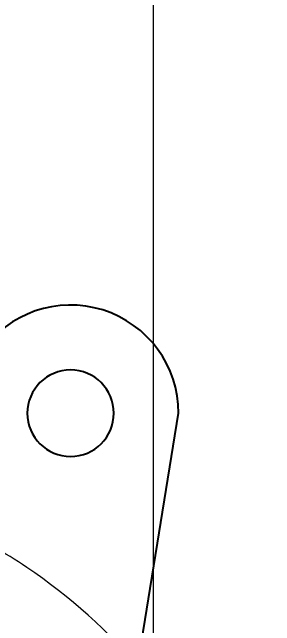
# Model space of a CAD drawing. Header units: millimetres. Extents: x -46397 to 283259, y -8690 to 23983.
# Drawn here: x 3947.7 to 4069.2, y 8476.3 to 8759.9 of the extents above; entities that cross this region are included whole.
import ezdxf

# ---------------------------------------------------------------- set-up
doc = ezdxf.new("R2010")
doc.units = ezdxf.units.MM
doc.linetypes.add('CENTER', pattern=[2, 1.25, -0.25, 0.25, -0.25])
doc.layers.get('Defpoints').update_dxf_attribs({"lineweight": 0})
for name, color, linetype, lineweight in [('DUONGCHINH', 7, 'Continuous', 25), ('DUONGTAM', 1, 'CENTER', 0), ('PHANTOM 2', 8, 'Continuous', 0)]:
    doc.layers.add(name, color=color, linetype=linetype, lineweight=lineweight)
doc.styles.add('GHI CHÚ 1', font='isocp_IV25.ttf', dxfattribs={"width": 0.8})
doc.dimstyles.new('1-30SCALE', dxfattribs={"dimtxt": 75, "dimasz": 75, "dimexe": 37.5, "dimexo": 30, "dimgap": 30, "dimtad": 1, "dimtoh": 1, "dimdec": 0, "dimdsep": 46, "dimtxsty": 'GHI CHÚ 1', "dimcen": 0.09, "dimclrd": 256, "dimclre": 256, "dimclrt": 2, "dimadec": 0, "dimazin": 0, "dimtfac": 1, "dimtdec": 0, "dimtofl": 0, "dimtmove": 0, "dimatfit": 3, "dimfxl": 1, "dimlwd": 0, "dimlwe": 0, "dimarcsym": 0})

# ---------------------------------------------------------------- blocks, each defined once
blk = doc.blocks.new('A$C38c89247')
at = {"layer": 'DUONGCHINH', "color": 6, "extrusion": (2.28848e-17, 1, 0)}
blk.add_line((584.75, 2113.73), (613.88, 2292.99), dxfattribs=at)
at = {"layer": 'DUONGCHINH', "color": 6, "extrusion": (0, 0, -1)}
blk.add_circle((-563.88, 2292.99), 20, dxfattribs=at)
at = {"layer": 'DUONGCHINH', "color": 6}
for centre, radius, start, end in [((563.88, 2292.99), 50, 0, 145.339), ((398.33, 2004.61), 216, 22.5249, 63.1244)]:
    blk.add_arc(centre, radius, start, end, dxfattribs=at)
blk = doc.blocks.new('*D1645')
at = {"layer": 'Defpoints', "color": 0, "transparency": 16777216}
for p in [(4013.15, 8899.49), (2813.15, 8236.17), (4013.15, 8236.17)]:
    blk.add_point(p, dxfattribs=at)
at = {"layer": 'PHANTOM 2', "linetype": 'Continuous', "lineweight": 0, "transparency": 16777216}
for p, q in [((2813.15, 8266.17), (2813.15, 8929.49)), ((4013.15, 8266.17), (4013.15, 8929.49)), ((2903.15, 8899.49), (3923.15, 8899.49))]:
    blk.add_line(p, q, dxfattribs=at)
at = {"layer": 'PHANTOM 2', "transparency": 16777216}
for points in [[(2903.15, 8914.49), (2903.15, 8884.49), (2813.15, 8899.49)], [(3923.15, 8914.49), (3923.15, 8884.49), (4013.15, 8899.49)]]:
    blk.add_solid(points, dxfattribs=at)
at = {"layer": 'PHANTOM 2', "color": 2, "transparency": 16777216, "insert": (3413.15, 8977.65), "char_height": 95, "attachment_point": 5, "style": 'GHI CHÚ 1'}
blk.add_mtext('ID=%%C1200', dxfattribs=at)

msp = doc.modelspace()

# ---------------------------------------------------------------- linework, layer by layer
at = {"layer": 'DUONGTAM', "color": 5, "lineweight": 0, "ltscale": 100, "elevation": -1.5}
msp.add_lwpolyline([(2757.15, 8236.24), (2757.15, 6736.24), (2757.15, 6686.41, 0.284296), (2899.51, 6452.98, 0.238987), (3926.79, 6452.98, 0.284296), (4069.15, 6686.41), (4069.15, 6736.24), (4069.15, 8236.24), (4069.15, 8286.06, 0.284296), (3926.79, 8519.5, 0.238987), (2899.51, 8519.5, 0.284296), (2757.15, 8286.06)], format="xyb", close=True, dxfattribs=at)

# ---------------------------------------------------------------- block references
msp.add_blockref('A$C38c89247', (3410.82, 6281.56, -1.5))

# ---------------------------------------------------------------- dimensions: what is measured, and where the dimension line sits
at = {"layer": 'PHANTOM 2'}
dim = msp.add_linear_dim(base=(4013.15, 8899.49), p1=(2813.15, 8236.17), p2=(4013.15, 8236.17), text='ID=%%C<>', dimstyle='1-30SCALE', override={"dimtxt": 95, "dimasz": 90, "dimexe": 30, "dimpost": '', "dimtmove": 1}, dxfattribs=at)
dim.commit()
dim.dimension.update_dxf_attribs({"geometry": '*D1645', "text_midpoint": (3413.15, 8977.65)})

doc.saveas('drawing.dxf')
